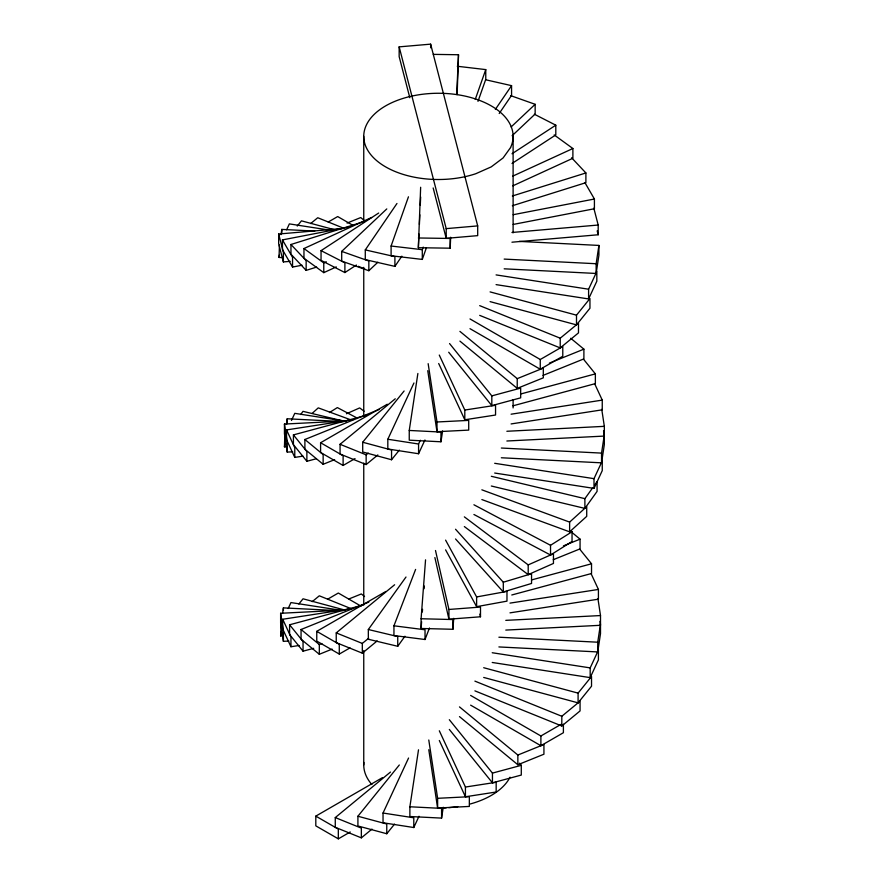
<?xml version="1.0" encoding="UTF-8"?>
<svg xmlns="http://www.w3.org/2000/svg" width="883" height="883" viewBox="0 0 883 883"><rect width="100%" height="100%" fill="white"/><g stroke="black" fill="none" stroke-linecap="round" stroke-linejoin="round"><path stroke-width="1.32" d="M450.672 237.229L450.175 248.189L418.354 247.715L420.65 187.251M418.354 247.715L418.972 234.006M419.403 224.403L419.844 214.812M420.275 205.209L420.65 196.986M456.699 94.503L458.509 54.746L433.31 54.371M457.14 94.647L458.509 54.746M453.73 618.321L452.902 629.281L421.092 628.475L421.092 618.751L425.551 559.833M421.092 628.475L421.61 621.632M422.339 612.04L422.549 609.292M424.105 588.74L424.304 586.003M279.436 245.099L279.039 257.45L283.156 257.659M281.026 234.635L281.809 229.414L314.756 231.07M279.039 257.45L279.436 254.834M284.856 434.469L284.458 446.82L287.196 446.953M286.434 424.006L287.229 418.774L343.509 421.621M284.458 446.82L284.856 444.204M281.224 622.261L280.628 635.915L283.366 636.058M282.604 613.111L283.399 607.879L336.942 610.583M280.628 635.915L281.224 631.996M442.604 430.937L440.959 441.787L409.248 440.175L409.248 430.451L417.88 373.487M443.233 807.261L441.588 818.111L409.878 816.51L409.878 806.775L418.509 749.81M504.171 268.818L596.146 273.465L596.146 263.73L598.917 245.43L519.303 241.401M596.146 273.465L598.917 255.154L598.917 245.43M501.345 457.769L601.555 462.835L601.555 453.1L604.336 434.789M601.555 462.835L604.336 444.524L604.336 426.346L601.753 409.348M498.895 646.941L597.736 651.93L597.736 642.206L600.506 623.895M597.736 651.93L600.506 633.63L600.506 615.561L597.923 598.564M426.401 247.759L422.295 259.425L391.103 255.761L391.103 246.026L408.454 196.799M422.295 259.425L422.295 249.69L423.211 247.097M475.253 99.404L485.76 69.602L457.273 66.258M477.99 101.357L485.76 79.338L485.76 69.602M429.458 627.979L425.032 639.513L393.95 635.539L393.95 625.804L415.606 569.414M286.622 229.812L289.359 223.896L328.818 229.999M291.478 420.451L294.779 413.343L346.478 421.346M288.2 608.486L290.949 602.57L342.648 610.572M424.955 439.988L418.575 453.741L387.825 448.983L387.825 439.248L413.939 382.99M418.575 453.741L418.575 444.006L420.319 440.253M588.597 298.94L588.597 289.205L596.831 271.456L596.831 281.191L588.597 298.94L496.08 284.624M419.006 816.267L413.785 827.526L383.034 822.768L383.034 813.033L408.564 758.022M594.005 488.398L594.005 478.663L602.25 460.915L602.25 470.639L594.005 488.398L494.69 473.034M590.186 677.625L590.186 667.89L598.42 650.142L598.42 659.866L590.186 677.625L492.228 662.471M401.853 256.18L394.9 266.379L365.286 259.635L365.286 249.911L396.964 203.476M495.341 109.437L511.566 85.651L485.816 79.801M499.204 113.499L511.566 95.386L511.566 85.651M300.706 414.535L302.99 411.357L345.761 421.588M404.944 636.235L397.736 646.29L368.332 639.259L368.332 629.524L405.992 577.029M491.323 486.014L584.888 508.398L584.888 498.663L592.504 488.056M594.789 484.866L597.074 481.688L597.074 491.412L584.888 508.398M297.251 226.048L301.456 220.838L336.026 230.143M399.315 450.131L391.555 459.745L362.703 451.975L362.703 442.24L404.105 390.992M298.84 604.005L303.046 598.806L344.26 609.899M576.5 324.889L576.5 315.165L589.954 298.509L589.954 308.233L576.5 324.889L490.087 301.633M394.524 824.126L386.765 833.74L357.913 825.969L357.913 816.245L399.315 764.987M578.089 702.857L578.089 693.122L591.533 676.466L591.533 686.201L578.089 702.857L483.696 677.449M377.858 262.229L368.84 270.728L341.699 261.125L341.699 251.39L386.787 208.918M511.114 126.953L535.153 104.304L510.606 95.618M512.118 135.739L535.153 114.028L535.153 104.304M312.218 413.332L318.255 407.869L350.529 419.734M569.623 531.842L569.623 522.107L586.72 506.61L586.72 516.345L569.623 531.842L481.853 499.557M310.628 223.587L317.737 217.737L343.299 228.068M377.825 454.944L366.147 464.568L340.065 454.028L340.065 444.292L395.264 398.785M366.147 464.568L366.147 454.833L368.266 453.089M560.23 347.924L560.23 338.2L578.486 323.145L578.486 332.88L560.23 347.924L479.701 315.374M312.218 601.654L319.315 595.804L351.279 608.718M377.173 640.915L362.317 653.166L336.235 642.625L336.235 632.89L394.624 584.756M362.317 653.166L362.317 643.431L368.686 638.188M371.964 829.104L361.357 837.857L335.275 827.316L335.275 817.581L390.474 772.062M561.809 725.992L561.809 716.268L580.065 701.212L580.065 710.936L561.809 725.992L474.899 690.859M356.412 265.032L344.889 272.56L321.048 260.375L321.048 250.651L378.675 213.035M512.008 153.763L555.804 125.187L534.358 114.227M512.008 163.498L555.804 134.911L555.804 125.187M329.425 412.571L337.35 407.582L356.798 417.88M473.917 514.491L550.528 555.021L550.528 545.297L572.041 531.743L569.601 530.451M550.528 555.021L572.041 541.478L572.041 531.743M328.211 222.03L337.692 216.556L353.178 225.496M355.021 458.586L343.112 465.462L320.595 452.471L320.595 442.736L387.295 404.237M469.999 318.94L540.264 359.502L562.78 346.511L562.78 356.246L540.264 369.237L469.999 328.675M327.659 599.193L338.321 593.034L360.948 606.102M349.999 647.89L339.282 654.071L316.765 641.08L316.765 631.345L385.838 591.467M350.231 831.974L338.321 838.85L315.805 825.859L315.805 816.124L382.505 777.614M470.628 695.418L540.893 735.981L561.036 724.358M470.628 705.142L540.893 745.716L563.398 732.713L563.398 724.203M336.291 266.909L323.774 272.659L303.962 258.277L303.962 248.542L371.566 217.494M303.962 248.542L323.774 262.924L326.28 261.776M512.802 176.114L572.89 148.521L572.89 158.256L512.802 185.849M346.445 413.763L359.679 407.913L364.083 411.224M464.348 516.853L528.2 564.899L553.453 553.707L553.453 563.442L528.2 574.623L464.348 526.577M347.074 223.079L360.728 217.56L363.917 220.187M334.657 459.646L323.145 464.292L304.889 449.237L304.889 439.502L379.028 409.535M549.392 363.101L583.895 349.149L583.895 358.884L543.001 375.418M459.911 331.379L517.228 378.641L543.31 368.101L543.31 377.836L517.228 388.377L459.911 341.114M348.94 598.961L361.357 593.939L364.536 596.566M332.096 649.115L319.315 654.281L301.059 639.237L301.059 629.502L368.807 602.118M301.059 629.502L319.315 644.557L321.876 643.519M563.453 545.86L580.065 539.149L580.065 548.873L553.233 559.723M459.48 706.886L517.857 755.031L543.928 744.49L543.928 754.214L517.857 764.755L459.48 716.621M316.655 267.085L306.147 270.375L290.96 254.227L290.96 244.492L364.513 221.434M512.35 196.004L585.893 172.958L585.893 182.682L512.35 205.739M455.54 529.237L503.31 582.217L531.544 573.729L531.544 583.464L503.31 591.952L455.54 538.972M316.18 458.785L306.876 461.29L293.421 444.635L293.421 434.9L366.544 415.22M449.557 343.564L491.82 395.882L520.672 388.112L520.672 397.847L491.82 405.617L448.696 352.229M520.915 393.928L595.363 373.884L595.363 383.619L512.946 405.816M313.686 648.321L303.046 651.179L289.591 634.524L289.591 624.789L362.714 605.109M531.709 579.888L591.533 563.784L591.533 573.509L511.776 594.987M449.326 719.711L492.449 773.1L521.29 765.329L521.29 775.064L492.449 782.835L449.326 729.446M302.019 265.231L292.549 267.063L282.45 249.635L282.45 239.9L348.774 227.086M513.189 214.701L594.414 199.017L594.414 208.752L513.189 224.437M445.595 540.12L476.621 596.941L506.974 591.411L506.974 601.146L476.621 606.665L445.595 549.855M302.946 456.136L294.779 457.405L286.545 439.657L286.545 429.922L353.2 419.602M439.27 355.043L464.8 410.043L495.551 405.286L495.551 415.021L464.8 419.778L438.685 363.52M511.091 414.204L602.25 400.109L602.25 409.833L511.091 423.939M299.116 645.484L290.949 646.742L282.715 628.994L282.715 619.259L352.096 608.53M509.988 603.122L598.42 589.447L598.42 599.182L509.988 612.857M439.315 730.782L465.429 787.04L496.169 782.283L496.169 792.007L465.429 796.764L439.315 740.517M409.811 97.726L399.16 56.6L399.16 46.865L430.639 44.15L477.692 225.905L477.692 235.64L446.213 238.355L433.167 187.947M290.209 261.335L283.366 261.931L278.664 243.752L278.664 234.017L343.001 228.465M399.16 46.865L446.213 228.631L477.692 225.905M511.952 232.472L598.188 225.033L598.188 234.768L511.952 242.207M435.496 550.506L448.928 609.458L480.495 607.062L480.495 616.787L448.928 619.193L434.877 557.559M292.726 451.82L287.229 452.096L284.458 433.796L284.458 424.061L346.224 420.937M428.156 363.664L436.997 421.986L468.707 420.385L468.707 430.109L436.997 431.71L427.747 370.683M506.864 431.268L604.336 426.346M506.864 441.003L604.336 436.081L603.542 430.849M288.896 641.036L283.399 641.312L280.628 623.012L280.628 613.277L345.143 610.021M505.782 620.352L600.506 615.561M505.782 630.087L600.506 625.296L599.91 621.378M428.785 739.998L437.626 798.309L469.337 796.709L469.337 806.433L437.626 808.044L428.785 749.722M418.354 237.98L450.175 238.465L450.175 248.189M421.092 618.751L452.902 619.546L452.902 629.281M504.171 259.094L596.146 263.73M409.248 430.451L440.959 432.052L440.959 441.787M501.345 448.034L601.555 453.1M498.895 637.206L597.736 642.206M409.878 806.775L441.588 808.375L441.588 818.111M391.103 246.026L422.295 249.69M393.95 625.804L425.032 629.778L425.032 639.513M496.08 274.9L588.597 289.205M387.825 439.248L418.575 444.006M494.69 463.299L594.005 478.663M492.228 652.736L590.186 667.89M383.034 813.033L413.785 817.79L413.785 827.526M365.286 249.911L394.9 256.644L394.9 266.379M491.323 476.29L584.888 498.663M368.332 629.524L397.736 636.555L397.736 646.29M490.087 291.898L576.5 315.165M362.703 442.24L391.555 450.01L391.555 459.745M483.696 667.714L578.089 693.122M357.913 816.245L386.765 824.005L386.765 833.74M341.699 251.39L368.84 260.993L368.84 270.728M481.853 489.822L569.623 522.107M479.701 305.639L560.23 338.2M358.277 266.291L364.668 268.873M340.065 444.292L366.147 454.833M474.899 681.124L561.809 716.268M336.235 632.89L362.317 643.431M335.275 817.581L361.357 828.122L361.357 837.857M321.048 250.651L344.889 262.825L344.889 272.56M473.917 504.767L550.528 545.297M320.595 442.736L343.112 455.738L343.112 465.462M316.765 631.345L339.282 644.347L339.282 654.071M315.805 816.124L338.321 829.115L338.321 838.85M554.182 134.933L572.89 148.521M570.716 338.277L583.895 349.149M571.952 532.449L580.065 539.149M304.889 439.502L323.145 454.557L323.145 464.292M571.599 157.748L585.893 172.958M290.96 244.492L306.147 260.64L306.147 270.375M583.597 359.315L595.363 373.884M579.767 549.204L591.533 563.784M293.421 434.9L306.876 451.555L306.876 461.29M519.568 763.199L521.29 765.329M289.591 624.789L303.046 641.444L303.046 651.179M584.987 182.748L594.414 199.017M282.45 239.9L292.549 257.328L292.549 267.063M594.557 383.542L602.25 400.109M591.279 574.06L598.42 589.447M286.545 429.922L294.779 447.67L294.779 457.405M282.715 619.259L290.949 637.007L290.949 646.742M593.817 208.156L598.188 225.033M597.184 230.871L598.188 234.768M278.664 234.017L283.366 252.196L283.366 261.931M479.877 614.115L480.495 616.787M284.458 424.061L287.229 442.372L287.229 452.096M280.628 613.277L283.399 631.588L283.399 641.312M540.893 735.981L540.893 745.716M540.264 359.502L540.264 369.237M528.2 564.899L528.2 574.623M517.857 755.031L517.857 764.755M517.228 378.641L517.228 388.377M513.111 136.39L513.111 232.88M513.111 399.679L513.111 407.946M503.31 582.217L503.31 591.952M492.449 773.1L492.449 782.835M491.82 395.882L491.82 405.617M476.621 596.941L476.621 606.665M465.429 787.04L465.429 796.764M464.8 410.043L464.8 419.778M448.928 609.458L448.928 619.193M446.213 228.631L446.213 238.355M437.626 798.309L437.626 808.044M436.997 421.986L436.997 431.71M430.639 44.15L430.639 47.803M363.752 136.39L363.752 221.854M363.752 267.339L363.752 416.213M363.752 463.078L363.752 605.065M363.752 650.55L363.752 764.965M323.774 262.924L323.774 272.659M319.315 644.557L319.315 654.281M287.229 418.774L287.229 423.641M283.399 607.879L283.399 610.308M281.809 229.414L281.809 233.057M510.032 777.206A74.68 43.112 0 0 1 469.579 804.148M457.758 806.609A74.68 43.112 0 0 1 448.829 807.658M446.224 807.846A74.68 43.112 0 0 1 442.317 808.022M371.898 784.557A74.68 43.112 0 0 1 363.873 762.47M510.562 147.549L503.1 157.947L491.235 166.876L475.771 173.73A74.68 43.112 0 0 1 366.29 147.549A74.68 43.112 0 0 1 438.432 93.267A74.68 43.112 0 0 1 510.562 147.549"/></g></svg>
